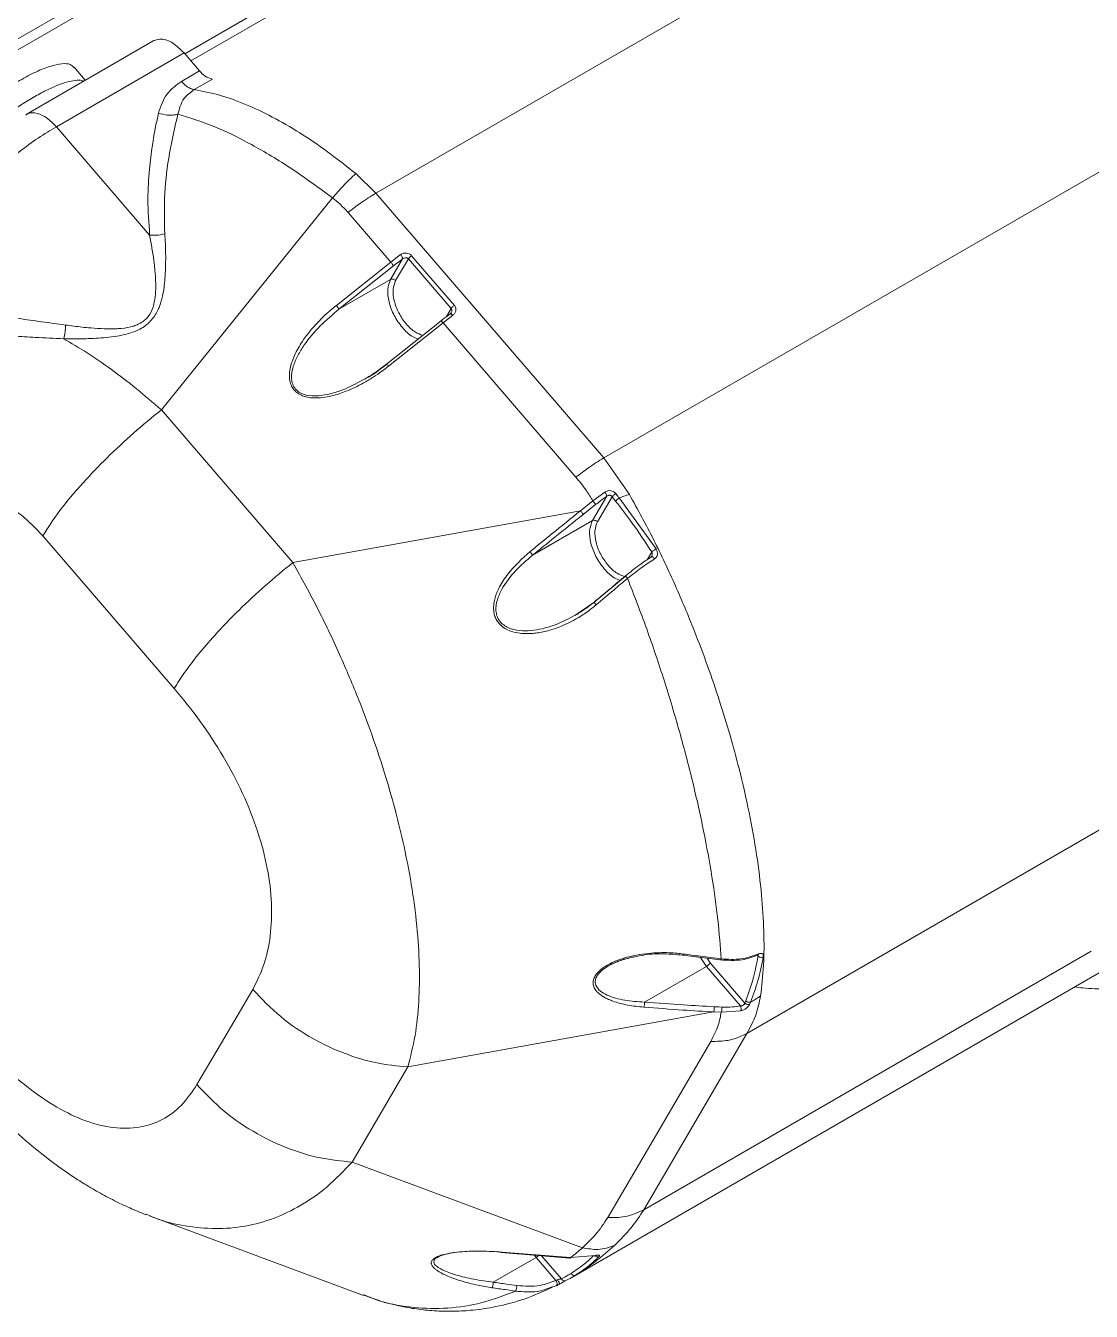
# Model space of a CAD drawing. Header units: millimetres. Extents: x 169 to 14583, y -399 to 10804.
# Drawn here: x 3822.6 to 3964.2, y 9100.8 to 9271.6 of the extents above; entities that cross this region are included whole.
import ezdxf

# ---------------------------------------------------------------- set-up
doc = ezdxf.new("R2010")
doc.units = ezdxf.units.MM
doc.header["$LTSCALE"] = 35

msp = doc.modelspace()

# ---------------------------------------------------------------- linework, layer by layer
at = {"color": 7, "linetype": 'Continuous', "lineweight": 18}
for p, q in [((3817.764, 9267.723), (3892.364, 9310.789)), ((3818.076, 9266.446), (3892.676, 9309.512)), ((3913.062, 9306.517), (3844.532, 9266.956)), ((3949.939, 9296.04), (3869.112, 9249.379)), ((3880.875, 9289.36), (3843.713, 9267.907)), ((3843.73, 9267.887), (3880.623, 9289.184)), ((3839.6, 9269.657), (3822.629, 9259.86)), ((3843.623, 9268.011), (3826.653, 9258.214)), ((3845.675, 9265.629), (3843.623, 9268.011)), ((3830.493, 9264.399), (3829.003, 9266.128)), ((3843.272, 9264.242), (3845.675, 9265.629)), ((3844.981, 9263.151), (3847.384, 9264.538)), ((3977.731, 9259.43), (3899.404, 9214.213)), ((3839.053, 9243.818), (3826.653, 9258.214)), ((3869.112, 9249.379), (3866.441, 9251.989)), ((3863.368, 9248.755), (3840.606, 9220.606)), ((3899.404, 9214.213), (3869.112, 9249.379)), ((3865.417, 9246.824), (3871.097, 9240.231)), ((3871.097, 9240.231), (3863.866, 9234.474)), ((3871.438, 9239.72), (3864.206, 9233.963)), ((3872.676, 9240.661), (3871.076, 9237.929)), ((3872.4, 9241.221), (3871.097, 9240.231)), ((3873.432, 9240.647), (3871.745, 9237.767)), ((3879.112, 9234.053), (3873.432, 9240.647)), ((3879.547, 9234.481), (3873.867, 9241.075)), ((3864.206, 9233.963), (3871.076, 9237.929)), ((3878.039, 9232.172), (3879.342, 9233.162)), ((3879.112, 9234.053), (3878.485, 9232.983)), ((3879.009, 9233.373), (3878.528, 9233.015)), ((3879.139, 9233.511), (3879.045, 9233.383)), ((3877.777, 9232.417), (3870.545, 9226.661)), ((3870.808, 9226.415), (3878.039, 9232.172)), ((3878.039, 9232.172), (3895.71, 9211.658)), ((3867.32, 9224.541), (3867.692, 9224.723)), ((3858.082, 9200.318), (3840.606, 9220.606)), ((3902.812, 9209.372), (3899.404, 9214.213)), ((3899.794, 9209.125), (3897.894, 9205.882)), ((3899.539, 9209.682), (3897.97, 9208.517)), ((3900.524, 9209.067), (3898.563, 9205.719)), ((3900.984, 9208.487), (3900.524, 9209.067)), ((3897.97, 9208.517), (3896.313, 9207.198)), ((3906.353, 9202.132), (3901.461, 9208.901)), ((3896.313, 9207.198), (3858.082, 9200.318)), ((3897.894, 9205.882), (3889.926, 9201.282)), ((3905.782, 9201.754), (3905.15, 9200.675)), ((3902.273, 9198.526), (3898.089, 9195.024)), ((3895.539, 9193.264), (3898.079, 9195.019)), ((3895.351, 9193.177), (3895.539, 9193.264)), ((3974.873, 9170.333), (3918.434, 9137.751)), ((3964.196, 9148.667), (3904.719, 9114.332)), ((3909.868, 9148.165), (3914.878, 9147.524)), ((3912.237, 9147.862), (3913.043, 9146.667)), ((3913.556, 9147.144), (3913.152, 9147.745)), ((3919.91, 9148.002), (3919.799, 9148.131)), ((3919.91, 9148.002), (3919.878, 9148.148)), ((3895.14, 9105.338), (3965.224, 9145.797)), ((3904.818, 9141.919), (3913.043, 9146.667)), ((3917.559, 9141.426), (3913.043, 9146.667)), ((3918.17, 9141.788), (3913.556, 9147.144)), ((3913.987, 9140.619), (3873.354, 9133.306)), ((3913.987, 9140.619), (3915.014, 9140.564)), ((3915.014, 9140.564), (3917.607, 9140.761)), ((3918.17, 9141.788), (3918.289, 9142.084)), ((3904.719, 9114.332), (3918.434, 9137.751)), ((3865.949, 9120.661), (3873.354, 9133.306)), ((3896.583, 9109.286), (3865.949, 9120.661)), ((3838.608, 9113.74), (3839.047, 9113.552)), ((3839.03, 9113.509), (3867.478, 9102.946)), ((3885.768, 9108.65), (3894.889, 9107.904)), ((3894.998, 9107.971), (3885.866, 9108.702)), ((3890.398, 9107.998), (3890.203, 9108.287)), ((3893.775, 9105.15), (3891.139, 9108.211)), ((3898.289, 9108.246), (3894.998, 9107.971)), ((3884.718, 9104.719), (3890.398, 9107.998)), ((3893.022, 9104.952), (3890.398, 9107.998)), ((3892.405, 9104.033), (3893.085, 9104.232))]:
    msp.add_line(p, q, dxfattribs=at)
at = {"color": 7, "linetype": 'Continuous', "lineweight": 18, "flags": 128}
for points in [[(3898.311, 9208.006), (3897.383, 9207.268), (3896.654, 9206.687)], [(3842.323, 9183.582), (3832.537, 9194.943), (3824.847, 9203.87)], [(3852.747, 9143.602), (3848.6, 9136.52), (3845.342, 9130.956)], [(3914.071, 9141.31), (3914.646, 9141.279), (3915.098, 9141.255)], [(3913.638, 9136.705), (3905.958, 9123.591), (3899.923, 9113.286)]]:
    msp.add_lwpolyline(points, dxfattribs=at)
at = {"color": 7, "linetype": 'Continuous', "lineweight": 18}
for points, knots in [([(3843.623, 9268.011), (3843.132, 9268.493), (3842.15, 9269.459), (3840.657, 9269.982), (3839.923, 9269.756), (3839.6, 9269.657)], [0, 0, 0, 0, 0.3586845, 0.7173691, 1, 1, 1, 1]), ([(3804.834, 9248.625), (3805.219, 9249.235), (3805.995, 9250.462), (3807.694, 9252.565), (3809.682, 9254.752), (3811.943, 9256.963), (3814.376, 9259.111), (3816.9, 9261.116), (3819.409, 9262.911), (3821.797, 9264.405), (3823.982, 9265.551), (3825.88, 9266.301), (3827.42, 9266.638), (3828.488, 9266.586), (3828.817, 9266.237), (3828.957, 9266.087)], [0, 0, 0, 0, 0.078075, 0.1569385, 0.2357853, 0.3138806, 0.3919506, 0.4708208, 0.549666, 0.6277622, 0.7058321, 0.7847023, 0.8635475, 0.9416437, 1, 1, 1, 1]), ([(3847.384, 9264.538), (3847.058, 9264.634), (3846.475, 9264.806), (3845.92, 9265.377), (3845.675, 9265.629)], [0, 0, 0, 0, 0.5591474, 1, 1, 1, 1]), ([(3830.268, 9264.269), (3830.145, 9264.313), (3829.798, 9264.439), (3828.934, 9264.367), (3827.725, 9264.076), (3826.289, 9263.523), (3824.677, 9262.738), (3822.924, 9261.737), (3821.069, 9260.542), (3819.15, 9259.177), (3817.214, 9257.676), (3815.308, 9256.075), (3813.471, 9254.408), (3811.743, 9252.71), (3810.166, 9251.021), (3808.783, 9249.387), (3807.598, 9247.828), (3807.018, 9246.895), (3806.727, 9246.427)], [0, 0, 0, 0, 0.0348703, 0.099052, 0.1632205, 0.227737, 0.2922632, 0.3564482, 0.4206327, 0.4851582, 0.5496843, 0.6138694, 0.6780539, 0.7425794, 0.8071059, 0.8712917, 0.9354764, 1, 1, 1, 1]), ([(3843.272, 9264.242), (3842.568, 9263.721), (3841.088, 9262.626), (3840.519, 9260.915), (3840.221, 9260.019)], [0, 0, 0, 0, 0.4757989, 1, 1, 1, 1]), ([(3844.981, 9263.151), (3844.843, 9263.18), (3844.564, 9263.241), (3844.119, 9263.476), (3843.677, 9263.805), (3843.406, 9264.097), (3843.272, 9264.242)], [0, 0, 0, 0, 0.2456449, 0.4977835, 0.7510666, 1, 1, 1, 1]), ([(3842.808, 9259.872), (3842.996, 9260.615), (3843.33, 9261.933), (3844.48, 9262.781), (3844.981, 9263.151)], [0, 0, 0, 0, 0.5638649, 1, 1, 1, 1]), ([(3866.441, 9251.989), (3865.197, 9252.979), (3862.723, 9254.949), (3859, 9257.457), (3855.344, 9259.577), (3851.768, 9261.253), (3848.274, 9262.518), (3846.084, 9262.939), (3844.981, 9263.151)], [0, 0, 0, 0, 0.1686421, 0.3352897, 0.4998986, 0.6642925, 0.8309915, 1, 1, 1, 1]), ([(3826.653, 9258.214), (3826.244, 9258.629), (3825.426, 9259.459), (3824.112, 9260.043), (3823.111, 9260.149), (3822.715, 9259.84), (3822.6, 9259.751)], [0, 0, 0, 0, 0.2934748, 0.5869496, 0.8804244, 1, 1, 1, 1]), ([(3840.221, 9260.019), (3840.094, 9259.433), (3839.784, 9258.015), (3839.367, 9255.542), (3838.974, 9252.333), (3838.722, 9248.38), (3838.937, 9245.418), (3839.053, 9243.818)], [0, 0, 0, 0, 0.112816, 0.2728688, 0.4686204, 0.7129517, 1, 1, 1, 1]), ([(3842.808, 9259.872), (3842.59, 9259.826), (3842.149, 9259.731), (3841.25, 9259.737), (3840.609, 9259.913), (3840.221, 9260.019)], [0, 0, 0, 0, 0.2773698, 0.5620284, 1, 1, 1, 1]), ([(3841.058, 9243.982), (3841.02, 9245.795), (3840.943, 9249.428), (3841.602, 9254.728), (3842.405, 9258.156), (3842.808, 9259.872)], [0, 0, 0, 0, 0.3319371, 0.6653906, 1, 1, 1, 1]), ([(3863.368, 9248.755), (3861.55, 9250.085), (3857.917, 9252.744), (3852.563, 9255.942), (3847.426, 9258.471), (3844.346, 9259.405), (3842.808, 9259.872)], [0, 0, 0, 0, 0.25054709, 0.50075042, 0.75059294, 1, 1, 1, 1]), ([(3826.653, 9258.214), (3825.86, 9257.733), (3824.275, 9256.771), (3821.726, 9254.928), (3819.186, 9252.883), (3816.74, 9250.691), (3814.496, 9248.451), (3812.545, 9246.253), (3810.972, 9244.193), (3809.837, 9242.35), (3809.205, 9240.819), (3809.044, 9239.683), (3809.337, 9239.274), (3809.468, 9239.092)], [0, 0, 0, 0, 0.0925879, 0.1851757, 0.2777636, 0.3703514, 0.4629393, 0.5555272, 0.648115, 0.7407029, 0.8332907, 0.9258786, 1, 1, 1, 1]), ([(3866.441, 9251.989), (3865.884, 9251.46), (3864.888, 9250.517), (3863.833, 9249.293), (3863.368, 9248.755)], [0, 0, 0, 0, 0.56, 1, 1, 1, 1]), ([(3865.417, 9246.824), (3865.064, 9247.21), (3864.431, 9247.903), (3863.694, 9248.494), (3863.368, 9248.755)], [0, 0, 0, 0, 0.55785232, 1, 1, 1, 1]), ([(3869.112, 9249.379), (3868.443, 9248.97), (3867.248, 9248.239), (3865.977, 9247.257), (3865.417, 9246.824)], [0, 0, 0, 0, 0.5597053, 1, 1, 1, 1]), ([(3827.612, 9230.04), (3828.042, 9230.036), (3828.902, 9230.028), (3830.224, 9230.042), (3831.567, 9230.084), (3832.933, 9230.169), (3834.321, 9230.318), (3835.572, 9230.55), (3836.73, 9230.869), (3837.7, 9231.255), (3838.487, 9231.759), (3839.292, 9232.472), (3839.836, 9233.218), (3840.209, 9233.986), (3840.409, 9234.478), (3840.597, 9235.06), (3840.802, 9235.875), (3840.945, 9236.704), (3841.047, 9237.568), (3841.115, 9238.381), (3841.179, 9239.656), (3841.19, 9241.123), (3841.155, 9242.675), (3841.09, 9243.552), (3841.058, 9243.982)], [0, 0, 0, 0, 0.0555299, 0.1110463, 0.1665875, 0.222213, 0.2780191, 0.3341586, 0.372184, 0.4184187, 0.4543209, 0.4796017, 0.543281, 0.5615627, 0.5829521, 0.6080596, 0.6368414, 0.6875546, 0.714093, 0.7477621, 0.7923672, 0.8795728, 0.9408879, 1, 1, 1, 1]), ([(3839.053, 9243.818), (3839.368, 9242.044), (3839.836, 9239.398), (3839.897, 9236.106), (3839.563, 9234.264), (3839.056, 9233.18), (3838.48, 9232.574), (3838.138, 9232.322), (3837.851, 9232.142), (3837.47, 9231.936), (3837.01, 9231.758), (3836.122, 9231.506), (3835.345, 9231.415), (3834.653, 9231.379), (3834.444, 9231.371), (3833.912, 9231.355), (3832.815, 9231.367), (3831.436, 9231.456), (3830.08, 9231.589), (3828.96, 9231.721), (3828.228, 9231.822), (3827.862, 9231.872)], [0, 0, 0, 0, 0.2566631, 0.3827746, 0.4443028, 0.5038736, 0.5331626, 0.5476675, 0.5563845, 0.5750002, 0.6010439, 0.6171878, 0.6897025, 0.6985656, 0.7055184, 0.7164446, 0.766633, 0.8470561, 0.8979388, 0.948933, 1, 1, 1, 1]), ([(3841.058, 9243.982), (3840.684, 9243.9), (3840.015, 9243.753), (3839.347, 9243.798), (3839.053, 9243.818)], [0, 0, 0, 0, 0.56, 1, 1, 1, 1]), ([(3873.867, 9241.075), (3873.816, 9241.126), (3873.724, 9241.221), (3873.503, 9241.353), (3873.194, 9241.45), (3872.853, 9241.43), (3872.584, 9241.34), (3872.459, 9241.259), (3872.4, 9241.221)], [0, 0, 0, 0, 0.13561038, 0.24729238, 0.4694748, 0.71579858, 0.86628707, 1, 1, 1, 1]), ([(3872.676, 9240.661), (3872.445, 9240.491), (3872.033, 9240.188), (3871.62, 9239.863), (3871.438, 9239.72)], [0, 0, 0, 0, 0.55989511, 1, 1, 1, 1]), ([(3873.432, 9240.647), (3873.409, 9240.671), (3873.362, 9240.718), (3873.274, 9240.769), (3873.176, 9240.801), (3873.037, 9240.817), (3872.855, 9240.786), (3872.736, 9240.703), (3872.676, 9240.661)], [0, 0, 0, 0, 0.1210023, 0.2423682, 0.3645315, 0.4880273, 0.7395483, 1, 1, 1, 1]), ([(3873.867, 9241.075), (3873.818, 9241.039), (3873.719, 9240.967), (3873.589, 9240.845), (3873.489, 9240.734), (3873.451, 9240.676), (3873.432, 9240.647)], [0, 0, 0, 0, 0.2797148, 0.5594299, 0.7797152, 1, 1, 1, 1]), ([(3871.076, 9237.929), (3870.915, 9237.517), (3870.592, 9236.694), (3870.791, 9234.942), (3871.48, 9233.12), (3872.594, 9231.49), (3873.771, 9230.363), (3874.488, 9230.102), (3874.748, 9230.007)], [0, 0, 0, 0, 0.17949144, 0.35898287, 0.53847431, 0.71796574, 0.89745718, 1, 1, 1, 1]), ([(3875.368, 9230.498), (3875.028, 9230.618), (3874.277, 9230.883), (3873.11, 9231.964), (3872.113, 9233.442), (3871.486, 9235.079), (3871.315, 9236.652), (3871.602, 9237.395), (3871.745, 9237.767)], [0, 0, 0, 0, 0.1422715, 0.3138172, 0.4853629, 0.6569086, 0.8284543, 1, 1, 1, 1]), ([(3827.862, 9231.872), (3826.784, 9232.016), (3824.633, 9232.304), (3821.671, 9232.725), (3818.967, 9233.207), (3816.566, 9233.775), (3814.545, 9234.46), (3813.086, 9235.132), (3812.55, 9235.63), (3812.355, 9235.81)], [0, 0, 0, 0, 0.15365848, 0.30674597, 0.45934446, 0.61148822, 0.76316269, 0.91426355, 1, 1, 1, 1]), ([(3811.58, 9232.923), (3811.641, 9232.801), (3811.755, 9232.574), (3812.053, 9232.289), (3812.372, 9232.064), (3812.683, 9231.892), (3813.286, 9231.608), (3814.354, 9231.255), (3815.963, 9230.927), (3817.591, 9230.696), (3819.193, 9230.53), (3821.261, 9230.371), (3824.01, 9230.224), (3826.349, 9230.105), (3827.612, 9230.04)], [0, 0, 0, 0, 0.0587173, 0.1098586, 0.1534043, 0.1893399, 0.2176535, 0.3408094, 0.4587067, 0.5413011, 0.626692, 0.7148241, 0.8460054, 1, 1, 1, 1]), ([(3863.866, 9234.474), (3863.611, 9234.267), (3862.959, 9233.74), (3861.838, 9232.701), (3860.622, 9231.406), (3859.615, 9230.11), (3858.906, 9229.016), (3858.399, 9228.081), (3858.016, 9227.17), (3857.78, 9226.4), (3857.666, 9225.785), (3857.611, 9225.175), (3857.652, 9224.484), (3857.885, 9223.775), (3858.247, 9223.21), (3858.751, 9222.772), (3859.422, 9222.415), (3860.179, 9222.231), (3861.079, 9222.158), (3862.083, 9222.219), (3863.18, 9222.425), (3864.21, 9222.721), (3865.237, 9223.092), (3866.334, 9223.572), (3867.536, 9224.195), (3868.731, 9224.912), (3869.836, 9225.66), (3870.506, 9226.181), (3870.808, 9226.415)], [0, 0, 0, 0, 0.0356711, 0.091121, 0.1664009, 0.2296407, 0.271073, 0.3099183, 0.3470757, 0.3807012, 0.3993886, 0.4169562, 0.4493413, 0.4764761, 0.5000056, 0.5235189, 0.5494349, 0.582453, 0.6069815, 0.6466704, 0.6901847, 0.7267117, 0.7617871, 0.8077242, 0.8556221, 0.9078277, 0.9584765, 1, 1, 1, 1]), ([(3864.206, 9233.963), (3863.354, 9233.247), (3861.65, 9231.818), (3859.867, 9229.7), (3858.718, 9227.848), (3858.077, 9226.371), (3857.842, 9225.048), (3858.025, 9224.015), (3858.415, 9223.324), (3859.05, 9222.824), (3860.079, 9222.451), (3861.489, 9222.41), (3863.135, 9222.721), (3865.129, 9223.364), (3866.471, 9224.085), (3867.32, 9224.541)], [0, 0, 0, 0, 0.1479125, 0.2954275, 0.3689167, 0.4419125, 0.513823, 0.5492979, 0.5843691, 0.6194352, 0.6549044, 0.7268005, 0.7997933, 0.8732825, 1, 1, 1, 1]), ([(3863.866, 9234.474), (3863.912, 9234.418), (3864.006, 9234.305), (3864.117, 9234.146), (3864.187, 9234.026), (3864.2, 9233.984), (3864.206, 9233.963)], [0, 0, 0, 0, 0.27961901, 0.55923824, 0.77961912, 1, 1, 1, 1]), ([(3878.528, 9233.015), (3878.451, 9232.958), (3878.193, 9232.767), (3877.934, 9232.562), (3877.753, 9232.418)], [0, 0, 0, 0, 0.2999253, 1, 1, 1, 1]), ([(3878.987, 9233.335), (3879.039, 9233.386), (3879.142, 9233.487), (3879.208, 9233.653), (3879.22, 9233.786), (3879.206, 9233.883), (3879.171, 9233.975), (3879.132, 9234.027), (3879.112, 9234.053)], [0, 0, 0, 0, 0.2604153, 0.5119296, 0.6354335, 0.7576312, 0.8790151, 1, 1, 1, 1]), ([(3879.547, 9234.481), (3879.498, 9234.445), (3879.397, 9234.372), (3879.264, 9234.247), (3879.166, 9234.137), (3879.129, 9234.08), (3879.112, 9234.053)], [0, 0, 0, 0, 0.2804066, 0.5712564, 0.7935547, 1, 1, 1, 1]), ([(3879.342, 9233.162), (3879.445, 9233.254), (3879.596, 9233.389), (3879.714, 9233.626), (3879.773, 9233.852), (3879.756, 9234.093), (3879.671, 9234.317), (3879.588, 9234.426), (3879.547, 9234.481)], [0, 0, 0, 0, 0.2647673, 0.3895795, 0.5303494, 0.7400773, 0.8702787, 1, 1, 1, 1]), ([(3827.612, 9230.04), (3827.69, 9230.339), (3827.84, 9230.918), (3827.855, 9231.561), (3827.862, 9231.872)], [0, 0, 0, 0, 0.5167917, 1, 1, 1, 1]), ([(3877.749, 9232.393), (3877.748, 9232.41), (3877.746, 9232.432), (3877.775, 9232.415), (3877.781, 9232.411)], [0, 0, 0, 0, 0.7704132, 1, 1, 1, 1]), ([(3877.781, 9232.411), (3877.794, 9232.406), (3877.824, 9232.393), (3877.917, 9232.308), (3877.999, 9232.217), (3878.039, 9232.172)], [0, 0, 0, 0, 0.2598062, 0.6299031, 1, 1, 1, 1]), ([(3840.606, 9220.606), (3839.495, 9221.567), (3837.283, 9223.478), (3833.969, 9225.998), (3830.722, 9228.233), (3828.644, 9229.44), (3827.612, 9230.04)], [0, 0, 0, 0, 0.2542289, 0.5057772, 0.7544476, 1, 1, 1, 1]), ([(3870.544, 9226.662), (3870.075, 9226.307), (3869.139, 9225.598), (3868.133, 9224.987), (3867.631, 9224.682)], [0, 0, 0, 0, 0.5004948, 1, 1, 1, 1]), ([(3867.692, 9224.723), (3867.71, 9224.732), (3868.739, 9225.233), (3869.636, 9225.941), (3870.517, 9226.637)], [0, 0, 0, 0, 0.01760957, 1, 1, 1, 1]), ([(3870.808, 9226.415), (3870.763, 9226.465), (3870.671, 9226.567), (3870.572, 9226.651), (3870.519, 9226.674), (3870.518, 9226.649), (3870.517, 9226.637)], [0, 0, 0, 0, 0.2702612, 0.5624293, 0.7897363, 1, 1, 1, 1]), ([(3840.606, 9220.606), (3839.36, 9219.584), (3836.869, 9217.538), (3833.343, 9214.235), (3829.984, 9210.742), (3826.947, 9207.142), (3825.547, 9204.961), (3824.847, 9203.87)], [0, 0, 0, 0, 0.186721, 0.373442, 0.560163, 0.7800815, 1, 1, 1, 1]), ([(3899.404, 9214.213), (3898.735, 9213.803), (3897.539, 9213.072), (3896.269, 9212.09), (3895.71, 9211.658)], [0, 0, 0, 0, 0.5601463, 1, 1, 1, 1]), ([(3895.71, 9211.658), (3896.169, 9211.097), (3896.99, 9210.095), (3897.671, 9209), (3897.97, 9208.517)], [0, 0, 0, 0, 0.5597784, 1, 1, 1, 1]), ([(3824.847, 9203.87), (3823.914, 9204.845), (3822.069, 9206.771), (3819.021, 9208.555), (3816.282, 9209.22), (3813.933, 9208.903), (3811.963, 9207.852), (3811.017, 9206.526), (3810.528, 9205.839)], [0, 0, 0, 0, 0.1758357, 0.3476037, 0.5246248, 0.6711612, 0.8296343, 1, 1, 1, 1]), ([(3899.794, 9209.125), (3899.518, 9208.925), (3899.024, 9208.568), (3898.529, 9208.178), (3898.311, 9208.006)], [0, 0, 0, 0, 0.55955744, 1, 1, 1, 1]), ([(3900.992, 9209.482), (3900.944, 9209.535), (3900.85, 9209.637), (3900.629, 9209.781), (3900.319, 9209.889), (3899.912, 9209.869), (3899.668, 9209.746), (3899.539, 9209.682)], [0, 0, 0, 0, 0.1332046, 0.2576053, 0.4787672, 0.7240548, 1, 1, 1, 1]), ([(3899.794, 9209.125), (3899.795, 9209.159), (3899.799, 9209.23), (3899.734, 9209.392), (3899.641, 9209.552), (3899.572, 9209.639), (3899.539, 9209.682)], [0, 0, 0, 0, 0.2693798, 0.5607258, 0.7882802, 1, 1, 1, 1]), ([(3900.524, 9209.067), (3900.502, 9209.092), (3900.459, 9209.143), (3900.375, 9209.201), (3900.282, 9209.241), (3900.182, 9209.26), (3900.079, 9209.256), (3899.941, 9209.225), (3899.853, 9209.165), (3899.794, 9209.125)], [0, 0, 0, 0, 0.1227694, 0.2449225, 0.3669858, 0.4897573, 0.6140401, 0.7404861, 1, 1, 1, 1]), ([(3900.992, 9209.482), (3900.942, 9209.448), (3900.839, 9209.378), (3900.696, 9209.256), (3900.587, 9209.148), (3900.544, 9209.093), (3900.524, 9209.067)], [0, 0, 0, 0, 0.2727744, 0.5624788, 0.7880719, 1, 1, 1, 1]), ([(3901.461, 9208.901), (3901.373, 9209.01), (3901.218, 9209.204), (3901.061, 9209.397), (3900.992, 9209.482)], [0, 0, 0, 0, 0.56004374, 1, 1, 1, 1]), ([(3902.812, 9209.372), (3902.566, 9209.292), (3902.125, 9209.149), (3901.664, 9208.977), (3901.461, 9208.901)], [0, 0, 0, 0, 0.5592937, 1, 1, 1, 1]), ([(3920.243, 9142.746), (3920.398, 9144.075), (3920.705, 9146.695), (3920.725, 9151.253), (3920.425, 9156.161), (3919.773, 9161.442), (3918.772, 9167.061), (3917.549, 9172.405), (3916.203, 9177.376), (3914.808, 9181.938), (3913.219, 9186.597), (3911.284, 9191.729), (3908.919, 9197.344), (3906.061, 9203.439), (3903.911, 9207.365), (3902.812, 9209.372)], [0, 0, 0, 0, 0.085861, 0.16929, 0.2502679, 0.3329208, 0.4152029, 0.4971027, 0.5577941, 0.6194449, 0.6820532, 0.7456177, 0.8265986, 0.9113855, 1, 1, 1, 1]), ([(3897.97, 9208.517), (3898.015, 9208.463), (3898.109, 9208.35), (3898.222, 9208.188), (3898.292, 9208.067), (3898.305, 9208.026), (3898.311, 9208.006)], [0, 0, 0, 0, 0.27026133, 0.56242939, 0.78973642, 1, 1, 1, 1]), ([(3901.461, 9208.901), (3901.409, 9208.867), (3901.305, 9208.796), (3901.159, 9208.673), (3901.048, 9208.566), (3901.005, 9208.513), (3900.984, 9208.487)], [0, 0, 0, 0, 0.27704043, 0.56799321, 0.79186151, 1, 1, 1, 1]), ([(3905.782, 9201.754), (3904.92, 9203.054), (3903.388, 9205.369), (3901.716, 9207.537), (3900.984, 9208.487)], [0, 0, 0, 0, 0.5620497, 1, 1, 1, 1]), ([(3896.313, 9207.198), (3895.057, 9206.189), (3892.814, 9204.386), (3890.576, 9202.561), (3889.592, 9201.758)], [0, 0, 0, 0, 0.5599979, 1, 1, 1, 1]), ([(3896.654, 9206.687), (3895.396, 9205.684), (3893.151, 9203.892), (3890.911, 9202.079), (3889.926, 9201.282)], [0, 0, 0, 0, 0.5602368, 1, 1, 1, 1]), ([(3896.654, 9206.687), (3896.645, 9206.714), (3896.626, 9206.77), (3896.532, 9206.918), (3896.421, 9207.069), (3896.348, 9207.156), (3896.313, 9207.198)], [0, 0, 0, 0, 0.2702613, 0.5624294, 0.7897365, 1, 1, 1, 1]), ([(3897.894, 9205.882), (3897.733, 9205.47), (3897.41, 9204.647), (3897.609, 9202.895), (3898.298, 9201.072), (3899.412, 9199.442), (3900.595, 9198.311), (3901.318, 9198.048), (3901.585, 9197.951)], [0, 0, 0, 0, 0.1790468, 0.3580936, 0.5371404, 0.7161873, 0.8952341, 1, 1, 1, 1]), ([(3902.174, 9198.456), (3901.837, 9198.575), (3901.091, 9198.839), (3899.928, 9199.917), (3898.931, 9201.394), (3898.304, 9203.031), (3898.133, 9204.605), (3898.42, 9205.348), (3898.563, 9205.719)], [0, 0, 0, 0, 0.1407712, 0.3126169, 0.4844627, 0.6563085, 0.8281542, 1, 1, 1, 1]), ([(3905.782, 9201.754), (3905.82, 9201.782), (3905.898, 9201.841), (3906.066, 9201.954), (3906.226, 9202.057), (3906.312, 9202.107), (3906.353, 9202.132)], [0, 0, 0, 0, 0.2706354, 0.5623327, 0.7893627, 1, 1, 1, 1]), ([(3906.145, 9200.797), (3906.196, 9200.834), (3906.302, 9200.91), (3906.449, 9201.103), (3906.551, 9201.382), (3906.539, 9201.689), (3906.463, 9201.942), (3906.391, 9202.067), (3906.353, 9202.132)], [0, 0, 0, 0, 0.1318491, 0.2729867, 0.5070628, 0.7356503, 0.862431, 1, 1, 1, 1]), ([(3889.592, 9201.758), (3888.562, 9200.826), (3887.017, 9199.427), (3885.744, 9197.487), (3885.245, 9196.446), (3885, 9195.794), (3884.802, 9195.026), (3884.724, 9194.174), (3884.844, 9193.366), (3885.073, 9192.826), (3885.303, 9192.434), (3885.575, 9192.094), (3885.919, 9191.793), (3886.389, 9191.48), (3887.151, 9191.118), (3888.077, 9190.923), (3888.965, 9190.864), (3889.648, 9190.874), (3890.367, 9190.938), (3891.143, 9191.062), (3891.982, 9191.255), (3892.877, 9191.524), (3894.216, 9192.026), (3895.756, 9192.799), (3897.27, 9193.784), (3898.062, 9194.428), (3898.388, 9194.693)], [0, 0, 0, 0, 0.16269656, 0.2441713, 0.27140947, 0.29869525, 0.32604285, 0.36472611, 0.39854419, 0.4208909, 0.43318109, 0.45175375, 0.47166274, 0.48639199, 0.5177595, 0.56974633, 0.59576952, 0.62180043, 0.64949972, 0.6800969, 0.71359298, 0.74999059, 0.78929368, 0.8806276, 0.95086776, 1, 1, 1, 1]), ([(3889.926, 9201.282), (3889.15, 9200.615), (3887.603, 9199.286), (3886.04, 9197.247), (3885.202, 9195.41), (3884.997, 9194.153), (3885.189, 9193.174), (3885.544, 9192.515), (3886.083, 9191.994), (3886.962, 9191.505), (3888.215, 9191.231), (3890.258, 9191.262), (3892.723, 9191.839), (3894.494, 9192.741), (3895.351, 9193.177)], [0, 0, 0, 0, 0.1466183, 0.2922216, 0.3643227, 0.43516, 0.4701765, 0.5049668, 0.5398529, 0.5750627, 0.6462448, 0.7183959, 0.8636991, 1, 1, 1, 1]), ([(3889.592, 9201.758), (3889.636, 9201.705), (3889.727, 9201.595), (3889.835, 9201.445), (3889.904, 9201.336), (3889.919, 9201.299), (3889.926, 9201.282)], [0, 0, 0, 0, 0.2735635, 0.5653915, 0.7910605, 1, 1, 1, 1]), ([(3902.258, 9198.517), (3902.903, 9199.036), (3904.048, 9199.958), (3905.158, 9200.691), (3905.643, 9201.011)], [0, 0, 0, 0, 0.5634778, 1, 1, 1, 1]), ([(3902.563, 9198.214), (3903.168, 9198.693), (3904.377, 9199.651), (3905.556, 9200.415), (3906.145, 9200.797)], [0, 0, 0, 0, 0.4999104, 1, 1, 1, 1]), ([(3905.643, 9201.011), (3905.691, 9201.053), (3905.789, 9201.139), (3905.825, 9201.27), (3905.843, 9201.336)], [0, 0, 0, 0, 0.49398998, 1, 1, 1, 1]), ([(3906.145, 9200.797), (3906.114, 9200.839), (3906.049, 9200.926), (3905.932, 9201.027), (3905.809, 9201.089), (3905.701, 9201.09), (3905.662, 9201.036), (3905.643, 9201.011)], [0, 0, 0, 0, 0.1735303, 0.3649926, 0.5647835, 0.7937137, 1, 1, 1, 1]), ([(3905.816, 9201.236), (3905.803, 9201.202), (3905.776, 9201.133), (3905.726, 9201.093), (3905.701, 9201.072)], [0, 0, 0, 0, 0.4950606, 1, 1, 1, 1]), ([(3905.843, 9201.336), (3905.849, 9201.407), (3905.862, 9201.549), (3905.809, 9201.685), (3905.782, 9201.754)], [0, 0, 0, 0, 0.497443, 1, 1, 1, 1]), ([(3858.082, 9200.318), (3856.868, 9199.322), (3854.396, 9197.294), (3850.858, 9193.986), (3847.846, 9190.861), (3845.46, 9188.074), (3843.632, 9185.684), (3842.755, 9184.275), (3842.323, 9183.582)], [0, 0, 0, 0, 0.1819344, 0.3702691, 0.5613203, 0.7108231, 0.8576172, 1, 1, 1, 1]), ([(3873.354, 9133.306), (3873.706, 9134.65), (3874.396, 9137.278), (3874.876, 9141.85), (3874.957, 9146.734), (3874.629, 9151.964), (3873.889, 9157.52), (3872.852, 9162.793), (3871.643, 9167.707), (3870.337, 9172.247), (3868.796, 9176.917), (3866.867, 9182.111), (3864.456, 9187.857), (3861.481, 9194.156), (3859.236, 9198.227), (3858.082, 9200.318)], [0, 0, 0, 0, 0.0878467, 0.1718236, 0.2517677, 0.3331125, 0.4137099, 0.4933863, 0.5525081, 0.6131439, 0.6752174, 0.7386586, 0.8207348, 0.9078946, 1, 1, 1, 1]), ([(3898.079, 9195.019), (3898.857, 9195.673), (3900.248, 9196.842), (3901.643, 9198.005), (3902.258, 9198.517)], [0, 0, 0, 0, 0.5591731, 1, 1, 1, 1]), ([(3898.388, 9194.693), (3899.166, 9195.352), (3900.556, 9196.529), (3901.95, 9197.699), (3902.563, 9198.214)], [0, 0, 0, 0, 0.56000153, 1, 1, 1, 1]), ([(3902.278, 9198.519), (3902.27, 9198.526), (3902.247, 9198.546), (3902.254, 9198.529), (3902.258, 9198.517)], [0, 0, 0, 0, 0.3336774, 1, 1, 1, 1]), ([(3902.563, 9198.214), (3902.531, 9198.251), (3902.464, 9198.33), (3902.372, 9198.431), (3902.303, 9198.502), (3902.285, 9198.514), (3902.278, 9198.519)], [0, 0, 0, 0, 0.2550798, 0.5329062, 0.8204164, 1, 1, 1, 1]), ([(3915.008, 9147.656), (3914.884, 9149.345), (3914.636, 9152.723), (3913.835, 9158.478), (3912.72, 9164.623), (3911.27, 9171.115), (3909.512, 9177.832), (3907.459, 9184.663), (3905.159, 9191.514), (3903.428, 9195.981), (3902.563, 9198.214)], [0, 0, 0, 0, 0.1251804, 0.2503402, 0.3754697, 0.5005526, 0.6255696, 0.7504991, 0.8753179, 1, 1, 1, 1]), ([(3898.089, 9195.024), (3897.687, 9194.708), (3896.883, 9194.076), (3896.007, 9193.546), (3895.57, 9193.282)], [0, 0, 0, 0, 0.5003278, 1, 1, 1, 1]), ([(3898.388, 9194.693), (3898.355, 9194.732), (3898.286, 9194.812), (3898.191, 9194.919), (3898.112, 9195.004), (3898.067, 9195.046), (3898.075, 9195.028), (3898.079, 9195.019)], [0, 0, 0, 0, 0.17426211, 0.36547755, 0.56450599, 0.79294615, 1, 1, 1, 1]), ([(3842.323, 9183.582), (3843.496, 9182.153), (3845.827, 9179.311), (3848.897, 9174.591), (3851.495, 9169.669), (3853.492, 9164.633), (3854.793, 9159.678), (3855.357, 9154.963), (3855.179, 9150.647), (3854.344, 9146.762), (3853.281, 9144.659), (3852.747, 9143.602)], [0, 0, 0, 0, 0.11489968, 0.22839267, 0.34052053, 0.45151993, 0.56184795, 0.67015285, 0.77899884, 0.88885658, 1, 1, 1, 1]), ([(3910.002, 9148.309), (3909.717, 9148.345), (3909.085, 9148.425), (3908.02, 9148.494), (3906.747, 9148.5), (3905.304, 9148.407), (3903.847, 9148.203), (3902.538, 9147.907), (3901.206, 9147.489), (3900.177, 9147.032), (3899.509, 9146.613), (3899.29, 9146.458), (3898.975, 9146.223), (3898.641, 9145.92), (3898.345, 9145.539), (3898.135, 9145.19), (3897.988, 9144.758), (3897.978, 9144.215), (3898.145, 9143.779), (3898.385, 9143.428), (3898.654, 9143.132), (3899.029, 9142.826), (3899.512, 9142.527), (3900.043, 9142.268), (3901.028, 9141.881), (3902.566, 9141.479), (3904.012, 9141.324), (3904.731, 9141.246)], [0, 0, 0, 0, 0.03729, 0.0827513, 0.1362077, 0.1978165, 0.2631698, 0.3186608, 0.3642904, 0.4378018, 0.4606319, 0.4685253, 0.474059, 0.5143095, 0.5315705, 0.5468762, 0.578717, 0.6084208, 0.6453722, 0.6644267, 0.6849927, 0.7153074, 0.7456267, 0.7759643, 0.8063313, 0.9036252, 1, 1, 1, 1]), ([(3903.35, 9147.915), (3902.683, 9147.75), (3901.555, 9147.47), (3900.433, 9147.012), (3900.057, 9146.742), (3900.041, 9146.73)], [0, 0, 0, 0, 0.5810882, 0.9824051, 1, 1, 1, 1]), ([(3900.107, 9146.774), (3900.846, 9147.131), (3901.876, 9147.628), (3903.028, 9147.828), (3903.353, 9147.885)], [0, 0, 0, 0, 0.71713978, 1, 1, 1, 1]), ([(3903.353, 9147.885), (3903.857, 9147.997), (3905.191, 9148.295), (3907.415, 9148.392), (3909.05, 9148.241), (3909.868, 9148.165)], [0, 0, 0, 0, 0.2329894, 0.6162359, 1, 1, 1, 1]), ([(3910.002, 9148.309), (3909.986, 9148.277), (3909.953, 9148.209), (3909.904, 9148.161), (3909.878, 9148.17), (3909.867, 9148.173)], [0, 0, 0, 0, 0.357877, 0.751281, 1, 1, 1, 1]), ([(3915.008, 9147.656), (3914.074, 9147.773), (3912.406, 9147.983), (3910.737, 9148.21), (3910.002, 9148.309)], [0, 0, 0, 0, 0.5599982, 1, 1, 1, 1]), ([(3914.85, 9147.527), (3915.854, 9147.468), (3917.641, 9147.364), (3919.178, 9147.906), (3919.853, 9148.144)], [0, 0, 0, 0, 0.5611391, 1, 1, 1, 1]), ([(3914.879, 9147.527), (3914.881, 9147.526), (3914.902, 9147.511), (3914.95, 9147.547), (3914.989, 9147.621), (3915.008, 9147.656)], [0, 0, 0, 0, 0.0619305, 0.5527539, 1, 1, 1, 1]), ([(3919.965, 9148.312), (3919.201, 9148.044), (3917.675, 9147.509), (3915.897, 9147.607), (3915.008, 9147.656)], [0, 0, 0, 0, 0.5001363, 1, 1, 1, 1]), ([(3918.289, 9142.084), (3918.66, 9143.116), (3919.327, 9144.976), (3919.73, 9147.07), (3919.91, 9148.002)], [0, 0, 0, 0, 0.5549864, 1, 1, 1, 1]), ([(3918.912, 9141.926), (3919.262, 9142.867), (3919.961, 9144.749), (3920.393, 9146.87), (3920.608, 9147.93)], [0, 0, 0, 0, 0.5000709, 1, 1, 1, 1]), ([(3919.965, 9148.312), (3919.954, 9148.274), (3919.932, 9148.196), (3919.88, 9148.162), (3919.852, 9148.145)], [0, 0, 0, 0, 0.4821339, 1, 1, 1, 1]), ([(3920.608, 9147.93), (3920.552, 9147.907), (3920.435, 9147.858), (3920.223, 9147.864), (3920.039, 9147.916), (3919.952, 9147.974), (3919.91, 9148.002)], [0, 0, 0, 0, 0.2703808, 0.5623985, 0.789617, 1, 1, 1, 1]), ([(3920.608, 9147.93), (3920.615, 9147.986), (3920.627, 9148.092), (3920.595, 9148.247), (3920.498, 9148.377), (3920.315, 9148.401), (3920.131, 9148.375), (3920.02, 9148.333), (3919.965, 9148.312)], [0, 0, 0, 0, 0.14271311, 0.27310868, 0.49702514, 0.73211196, 0.86523385, 1, 1, 1, 1]), ([(3900.041, 9146.73), (3899.677, 9146.5), (3899.124, 9146.15), (3898.598, 9145.56), (3898.331, 9145.081), (3898.243, 9144.597), (3898.365, 9143.992), (3898.896, 9143.363), (3900.163, 9142.647), (3902.154, 9142.109), (3903.928, 9141.982), (3904.818, 9141.919)], [0, 0, 0, 0, 0.10581439, 0.16067711, 0.21513736, 0.26946008, 0.32401137, 0.43405673, 0.54597409, 0.77209349, 1, 1, 1, 1]), ([(3962.009, 9143.941), (3962.369, 9143.891), (3963.782, 9143.695), (3966.382, 9143.642), (3969.384, 9143.748), (3971.295, 9144.075), (3972.052, 9144.205)], [0, 0, 0, 0, 0.1083601, 0.4254089, 0.7723606, 1, 1, 1, 1]), ([(3873.354, 9133.306), (3871.941, 9133.449), (3869.115, 9133.735), (3864.859, 9135.038), (3860.555, 9137.05), (3856.327, 9139.862), (3853.94, 9142.355), (3852.747, 9143.602)], [0, 0, 0, 0, 0.1867133, 0.3734267, 0.56014, 0.78007, 1, 1, 1, 1]), ([(3918.434, 9137.751), (3918.864, 9138.565), (3919.735, 9140.215), (3920.072, 9141.895), (3920.243, 9142.746)], [0, 0, 0, 0, 0.4932664, 1, 1, 1, 1]), ([(3920.243, 9142.746), (3920.007, 9142.58), (3919.584, 9142.284), (3919.118, 9142.035), (3918.912, 9141.926)], [0, 0, 0, 0, 0.5578298, 1, 1, 1, 1]), ([(3904.731, 9141.246), (3904.752, 9141.296), (3904.794, 9141.396), (3904.826, 9141.598), (3904.833, 9141.78), (3904.823, 9141.874), (3904.818, 9141.919)], [0, 0, 0, 0, 0.28188189, 0.5756593, 0.79780573, 1, 1, 1, 1]), ([(3904.731, 9141.246), (3906.461, 9141.114), (3909.551, 9140.877), (3912.632, 9140.697), (3913.987, 9140.619)], [0, 0, 0, 0, 0.5599995, 1, 1, 1, 1]), ([(3904.818, 9141.919), (3906.547, 9141.79), (3909.636, 9141.559), (3912.715, 9141.386), (3914.071, 9141.31)], [0, 0, 0, 0, 0.5597606, 1, 1, 1, 1]), ([(3914.071, 9141.31), (3914.079, 9141.243), (3914.095, 9141.11), (3914.078, 9140.899), (3914.04, 9140.728), (3914.005, 9140.655), (3913.987, 9140.619)], [0, 0, 0, 0, 0.27961913, 0.55923826, 0.77961907, 1, 1, 1, 1]), ([(3915.014, 9140.564), (3915.036, 9140.612), (3915.08, 9140.707), (3915.112, 9140.909), (3915.118, 9141.1), (3915.105, 9141.203), (3915.098, 9141.255)], [0, 0, 0, 0, 0.279619, 0.5592382, 0.7796191, 1, 1, 1, 1]), ([(3915.098, 9141.255), (3915.572, 9141.245), (3916.417, 9141.228), (3917.21, 9141.365), (3917.559, 9141.426)], [0, 0, 0, 0, 0.5606218, 1, 1, 1, 1]), ([(3917.559, 9141.426), (3917.627, 9141.428), (3917.729, 9141.432), (3917.863, 9141.477), (3917.953, 9141.523), (3918.033, 9141.581), (3918.097, 9141.647), (3918.145, 9141.718), (3918.162, 9141.765), (3918.17, 9141.788)], [0, 0, 0, 0, 0.26001721, 0.386021, 0.50963545, 0.63181462, 0.75365979, 0.87618041, 1, 1, 1, 1]), ([(3917.607, 9140.761), (3917.624, 9140.809), (3917.658, 9140.907), (3917.654, 9141.103), (3917.618, 9141.285), (3917.578, 9141.38), (3917.559, 9141.426)], [0, 0, 0, 0, 0.2736359, 0.56545555, 0.7910887, 1, 1, 1, 1]), ([(3917.607, 9140.761), (3917.737, 9140.799), (3917.992, 9140.873), (3918.353, 9141.098), (3918.552, 9141.279), (3918.661, 9141.408), (3918.728, 9141.5), (3918.766, 9141.581), (3918.788, 9141.626)], [0, 0, 0, 0, 0.2652003, 0.5192929, 0.7528542, 0.766134, 0.8705214, 1, 1, 1, 1]), ([(3918.788, 9141.626), (3918.731, 9141.612), (3918.616, 9141.585), (3918.432, 9141.621), (3918.277, 9141.693), (3918.205, 9141.757), (3918.17, 9141.788)], [0, 0, 0, 0, 0.2763925, 0.5669519, 0.7910412, 1, 1, 1, 1]), ([(3918.912, 9141.926), (3918.857, 9141.912), (3918.742, 9141.884), (3918.557, 9141.917), (3918.4, 9141.988), (3918.325, 9142.053), (3918.289, 9142.084)], [0, 0, 0, 0, 0.2722236, 0.5619252, 0.7877755, 1, 1, 1, 1]), ([(3918.788, 9141.626), (3918.811, 9141.681), (3918.853, 9141.781), (3918.894, 9141.881), (3918.912, 9141.926)], [0, 0, 0, 0, 0.5599726, 1, 1, 1, 1]), ([(3913.638, 9136.705), (3914.012, 9137.425), (3914.683, 9138.716), (3914.912, 9139.996), (3915.014, 9140.564)], [0, 0, 0, 0, 0.556807, 1, 1, 1, 1]), ([(3845.342, 9130.956), (3844.694, 9130), (3843.405, 9128.099), (3840.796, 9126.192), (3837.746, 9125.146), (3834.287, 9125.088), (3830.568, 9126.01), (3826.718, 9127.844), (3822.863, 9130.483), (3819.06, 9133.783), (3816.678, 9136.418), (3815.48, 9137.743)], [0, 0, 0, 0, 0.1131475, 0.2249656, 0.335749, 0.4460029, 0.5563601, 0.6654409, 0.775628, 0.8871359, 1, 1, 1, 1]), ([(3918.434, 9137.751), (3917.624, 9137.379), (3916.176, 9136.715), (3914.414, 9136.708), (3913.638, 9136.705)], [0, 0, 0, 0, 0.5596018, 1, 1, 1, 1]), ([(3814.269, 9131.873), (3815.71, 9130.27), (3818.383, 9127.297), (3822.346, 9123.652), (3825.694, 9120.948), (3828.319, 9119.082), (3830.244, 9117.844), (3831.645, 9117.008), (3832.773, 9116.374), (3833.832, 9115.811), (3835.032, 9115.207), (3836.586, 9114.493), (3837.814, 9113.95), (3838.554, 9113.692), (3838.59, 9113.68)], [0, 0, 0, 0, 0.2026361, 0.3757807, 0.5173491, 0.6253298, 0.6980839, 0.748642, 0.7874075, 0.8271803, 0.8681379, 0.921901, 0.9962502, 1, 1, 1, 1]), ([(3865.949, 9120.661), (3864.558, 9120.801), (3861.739, 9121.084), (3857.459, 9122.387), (3853.096, 9124.432), (3848.871, 9127.261), (3846.505, 9129.739), (3845.342, 9130.956)], [0, 0, 0, 0, 0.183766, 0.3725726, 0.5631778, 0.785341, 1, 1, 1, 1]), ([(3839.047, 9113.552), (3839.283, 9113.449), (3840.862, 9112.757), (3843.801, 9112.126), (3847.825, 9111.707), (3851.784, 9112.057), (3855.593, 9113.097), (3859.244, 9114.857), (3862.75, 9117.297), (3864.867, 9119.523), (3865.949, 9120.661)], [0, 0, 0, 0, 0.0237548, 0.1588431, 0.2944673, 0.4319569, 0.5710368, 0.7074352, 0.8505083, 1, 1, 1, 1]), ([(3899.923, 9113.286), (3899.421, 9112.522), (3898.525, 9111.157), (3897.177, 9109.859), (3896.583, 9109.286)], [0, 0, 0, 0, 0.5594665, 1, 1, 1, 1]), ([(3904.719, 9114.332), (3903.908, 9113.959), (3902.46, 9113.295), (3900.698, 9113.289), (3899.923, 9113.286)], [0, 0, 0, 0, 0.560303, 1, 1, 1, 1]), ([(3900.834, 9109.603), (3901.615, 9110.376), (3903.155, 9111.902), (3904.202, 9113.529), (3904.719, 9114.332)], [0, 0, 0, 0, 0.5067339, 1, 1, 1, 1]), ([(3885.866, 9108.702), (3884.963, 9108.765), (3883.373, 9108.876), (3881.216, 9108.825), (3879.857, 9108.702), (3879.136, 9108.596), (3878.584, 9108.499), (3878.072, 9108.383), (3877.601, 9108.232), (3877.232, 9108.088), (3876.958, 9107.937), (3876.732, 9107.766), (3876.558, 9107.58), (3876.482, 9107.384), (3876.482, 9107.206), (3876.508, 9107.083), (3876.558, 9106.964), (3876.63, 9106.841), (3876.74, 9106.698), (3876.926, 9106.511), (3877.222, 9106.279), (3877.651, 9106.009), (3878.279, 9105.685), (3879.194, 9105.298), (3880.653, 9104.804), (3882.467, 9104.329), (3883.921, 9104.084), (3884.543, 9103.98)], [0, 0, 0, 0, 0.11827041, 0.20821065, 0.2697402, 0.28978903, 0.30261651, 0.34384843, 0.36170469, 0.37767408, 0.40890135, 0.42124195, 0.44126813, 0.47496736, 0.4881943, 0.50239853, 0.51757853, 0.52943972, 0.54582994, 0.5686056, 0.59773664, 0.6331992, 0.67464436, 0.73168774, 0.80430944, 0.91625774, 1, 1, 1, 1]), ([(3879.865, 9108.684), (3879.481, 9108.629), (3878.868, 9108.54), (3878.115, 9108.346), (3877.612, 9108.179), (3877.39, 9108.053), (3877.298, 9108)], [0, 0, 0, 0, 0.3852695, 0.6138017, 0.840416, 1, 1, 1, 1]), ([(3885.866, 9108.702), (3885.843, 9108.679), (3885.797, 9108.632), (3885.743, 9108.65), (3885.721, 9108.699), (3885.716, 9108.71)], [0, 0, 0, 0, 0.4185983, 0.8636414, 1, 1, 1, 1]), ([(3890.398, 9107.998), (3890.446, 9108.029), (3890.543, 9108.09), (3890.661, 9108.186), (3890.71, 9108.237), (3890.717, 9108.245)], [0, 0, 0, 0, 0.45993356, 0.91986713, 1, 1, 1, 1]), ([(3894.998, 9107.971), (3895.263, 9108.182), (3895.796, 9108.607), (3896.32, 9109.059), (3896.583, 9109.286)], [0, 0, 0, 0, 0.4973011, 1, 1, 1, 1]), ([(3895.054, 9105.876), (3895.667, 9106.282), (3896.728, 9106.983), (3897.668, 9107.871), (3898.063, 9108.244)], [0, 0, 0, 0, 0.5789403, 1, 1, 1, 1]), ([(3895.661, 9105.65), (3896.554, 9106.229), (3898.339, 9107.387), (3900.003, 9108.865), (3900.834, 9109.603)], [0, 0, 0, 0, 0.5001854, 1, 1, 1, 1]), ([(3900.834, 9109.603), (3900.125, 9109.348), (3898.858, 9108.892), (3897.278, 9109.166), (3896.583, 9109.286)], [0, 0, 0, 0, 0.55970813, 1, 1, 1, 1]), ([(3898.289, 9108.246), (3898.261, 9108.224), (3898.205, 9108.179), (3898.119, 9108.193), (3898.072, 9108.236), (3898.063, 9108.244)], [0, 0, 0, 0, 0.4313337, 0.8918485, 1, 1, 1, 1]), ([(3898.166, 9108.191), (3898.197, 9108.205), (3898.233, 9108.22), (3898.241, 9108.239), (3898.242, 9108.242)], [0, 0, 0, 0, 0.8701679, 1, 1, 1, 1]), ([(3898.738, 9108.092), (3898.682, 9108.078), (3898.569, 9108.049), (3898.389, 9108.101), (3898.262, 9108.177), (3898.212, 9108.236), (3898.198, 9108.253)], [0, 0, 0, 0, 0.3121585, 0.6417136, 0.8954079, 1, 1, 1, 1]), ([(3898.738, 9108.092), (3898.767, 9108.124), (3898.819, 9108.182), (3898.848, 9108.258), (3898.809, 9108.315), (3898.657, 9108.319), (3898.469, 9108.29), (3898.347, 9108.26), (3898.289, 9108.246)], [0, 0, 0, 0, 0.1475227, 0.2682358, 0.4846181, 0.724337, 0.8674215, 1, 1, 1, 1]), ([(3877.298, 9108), (3877.257, 9107.98), (3877.073, 9107.888), (3876.898, 9107.702), (3876.792, 9107.46), (3876.853, 9107.14), (3877.207, 9106.765), (3878.14, 9106.223), (3879.758, 9105.645), (3882.072, 9105.076), (3883.836, 9104.838), (3884.718, 9104.719)], [0, 0, 0, 0, 0.0146266, 0.0647785, 0.1152115, 0.1660517, 0.2685986, 0.372254, 0.5808123, 0.7903857, 1, 1, 1, 1]), ([(3894.889, 9107.906), (3894.907, 9107.903), (3894.944, 9107.899), (3894.98, 9107.947), (3894.998, 9107.971)], [0, 0, 0, 0, 0.5025615, 1, 1, 1, 1]), ([(3895.661, 9105.65), (3896.27, 9106.054), (3897.356, 9106.774), (3898.316, 9107.69), (3898.738, 9108.092)], [0, 0, 0, 0, 0.55992951, 1, 1, 1, 1]), ([(3887.835, 9104.264), (3888.903, 9104.191), (3890.786, 9104.061), (3892.347, 9104.683), (3893.022, 9104.952)], [0, 0, 0, 0, 0.5676542, 1, 1, 1, 1]), ([(3893.022, 9104.952), (3893.06, 9104.968), (3893.136, 9104.999), (3893.224, 9105.031), (3893.269, 9105.047)], [0, 0, 0, 0, 0.4935641, 1, 1, 1, 1]), ([(3893.085, 9104.232), (3893.11, 9104.25), (3893.164, 9104.29), (3893.203, 9104.414), (3893.198, 9104.567), (3893.156, 9104.718), (3893.097, 9104.847), (3893.046, 9104.918), (3893.022, 9104.952)], [0, 0, 0, 0, 0.1714299, 0.3631436, 0.5644608, 0.7204263, 0.8670395, 1, 1, 1, 1]), ([(3893.269, 9105.047), (3893.315, 9105.062), (3893.409, 9105.092), (3893.545, 9105.122), (3893.672, 9105.144), (3893.741, 9105.148), (3893.775, 9105.15)], [0, 0, 0, 0, 0.2408911, 0.4894806, 0.7434823, 1, 1, 1, 1]), ([(3893.553, 9104.48), (3893.554, 9104.484), (3893.555, 9104.493), (3893.521, 9104.572), (3893.455, 9104.703), (3893.365, 9104.875), (3893.3, 9104.992), (3893.269, 9105.047)], [0, 0, 0, 0, 0.17431058, 0.3673184, 0.56838155, 0.7968676, 1, 1, 1, 1]), ([(3893.553, 9104.48), (3893.628, 9104.52), (3893.756, 9104.59), (3893.894, 9104.664), (3893.966, 9104.703), (3894.063, 9104.754), (3894.213, 9104.834), (3894.319, 9104.89), (3894.372, 9104.917)], [0, 0, 0, 0, 0.23456566, 0.40279432, 0.45446749, 0.48459055, 0.74171664, 1, 1, 1, 1]), ([(3893.775, 9105.15), (3894.017, 9105.279), (3894.45, 9105.51), (3894.869, 9105.764), (3895.054, 9105.876)], [0, 0, 0, 0, 0.5599932, 1, 1, 1, 1]), ([(3894.372, 9104.917), (3894.315, 9104.895), (3894.198, 9104.851), (3894.011, 9104.906), (3893.865, 9105.014), (3893.804, 9105.106), (3893.775, 9105.15)], [0, 0, 0, 0, 0.2833348, 0.5785956, 0.800309, 1, 1, 1, 1]), ([(3894.372, 9104.917), (3894.617, 9105.048), (3895.053, 9105.28), (3895.475, 9105.537), (3895.661, 9105.65)], [0, 0, 0, 0, 0.5599977, 1, 1, 1, 1]), ([(3895.054, 9105.876), (3895.096, 9105.819), (3895.184, 9105.699), (3895.365, 9105.61), (3895.533, 9105.595), (3895.62, 9105.632), (3895.661, 9105.65)], [0, 0, 0, 0, 0.2702613, 0.5624294, 0.7897364, 1, 1, 1, 1]), ([(3867.406, 9103.02), (3868.365, 9102.668), (3870.336, 9101.945), (3873.105, 9101.349), (3875.293, 9101.038), (3876.721, 9100.918), (3877.698, 9100.867), (3878.612, 9100.844), (3880.061, 9100.853), (3882.258, 9100.988), (3885.348, 9101.465), (3888.911, 9102.385), (3891.336, 9103.482), (3892.576, 9104.043)], [0, 0, 0, 0, 0.1141067, 0.2344448, 0.3225109, 0.367257, 0.3981597, 0.43218, 0.4709743, 0.5637324, 0.6857178, 0.8392434, 1, 1, 1, 1]), ([(3867.511, 9103.036), (3868.248, 9102.742), (3870.432, 9101.873), (3874.175, 9101.25), (3878.681, 9101.149), (3883.224, 9101.834), (3886.181, 9102.961), (3887.668, 9103.529)], [0, 0, 0, 0, 0.1112591, 0.3297235, 0.5505065, 0.7738532, 1, 1, 1, 1]), ([(3884.718, 9104.719), (3884.719, 9104.673), (3884.721, 9104.576), (3884.701, 9104.404), (3884.662, 9104.223), (3884.606, 9104.064), (3884.563, 9104.007), (3884.543, 9103.98)], [0, 0, 0, 0, 0.1734738, 0.364955, 0.564805, 0.7937731, 1, 1, 1, 1]), ([(3884.543, 9103.98), (3885.127, 9103.894), (3886.169, 9103.74), (3887.21, 9103.593), (3887.668, 9103.529)], [0, 0, 0, 0, 0.560001, 1, 1, 1, 1]), ([(3884.718, 9104.719), (3885.299, 9104.632), (3886.338, 9104.477), (3887.377, 9104.33), (3887.835, 9104.264)], [0, 0, 0, 0, 0.55932748, 1, 1, 1, 1]), ([(3887.668, 9103.529), (3887.685, 9103.551), (3887.721, 9103.599), (3887.771, 9103.729), (3887.814, 9103.901), (3887.839, 9104.095), (3887.836, 9104.21), (3887.835, 9104.264)], [0, 0, 0, 0, 0.1745393, 0.3664058, 0.5660071, 0.7943049, 1, 1, 1, 1]), ([(3887.668, 9103.529), (3888.655, 9103.438), (3890.366, 9103.281), (3891.799, 9103.809), (3892.405, 9104.033)], [0, 0, 0, 0, 0.5767006, 1, 1, 1, 1]), ([(3893.085, 9104.232), (3893.159, 9104.27), (3893.306, 9104.344), (3893.472, 9104.435), (3893.553, 9104.48)], [0, 0, 0, 0, 0.506513, 1, 1, 1, 1])]:
    msp.add_open_spline(points, degree=3, knots=knots, dxfattribs=at)
for points in [[(3871.097, 9240.231), (3871.139, 9240.18), (3871.222, 9240.08), (3871.333, 9239.925), (3871.414, 9239.793), (3871.43, 9239.744), (3871.438, 9239.72)], [(3872.676, 9240.661), (3872.676, 9240.692), (3872.677, 9240.754), (3872.618, 9240.903), (3872.523, 9241.069), (3872.441, 9241.17), (3872.4, 9241.221)], [(3871.745, 9237.767), (3871.699, 9237.812), (3871.605, 9237.902), (3871.419, 9237.976), (3871.229, 9237.993), (3871.127, 9237.95), (3871.076, 9237.929)], [(3879.342, 9233.162), (3879.3, 9233.208), (3879.217, 9233.298), (3879.103, 9233.374), (3879.017, 9233.394), (3878.997, 9233.355), (3878.987, 9233.335)], [(3898.563, 9205.719), (3898.517, 9205.764), (3898.423, 9205.854), (3898.237, 9205.928), (3898.047, 9205.945), (3897.945, 9205.903), (3897.894, 9205.882)], [(3913.043, 9146.667), (3913.092, 9146.698), (3913.19, 9146.76), (3913.343, 9146.89), (3913.478, 9147.027), (3913.53, 9147.105), (3913.556, 9147.144)]]:
    msp.add_open_spline(points, degree=3, dxfattribs=at)

doc.saveas('drawing.dxf')
